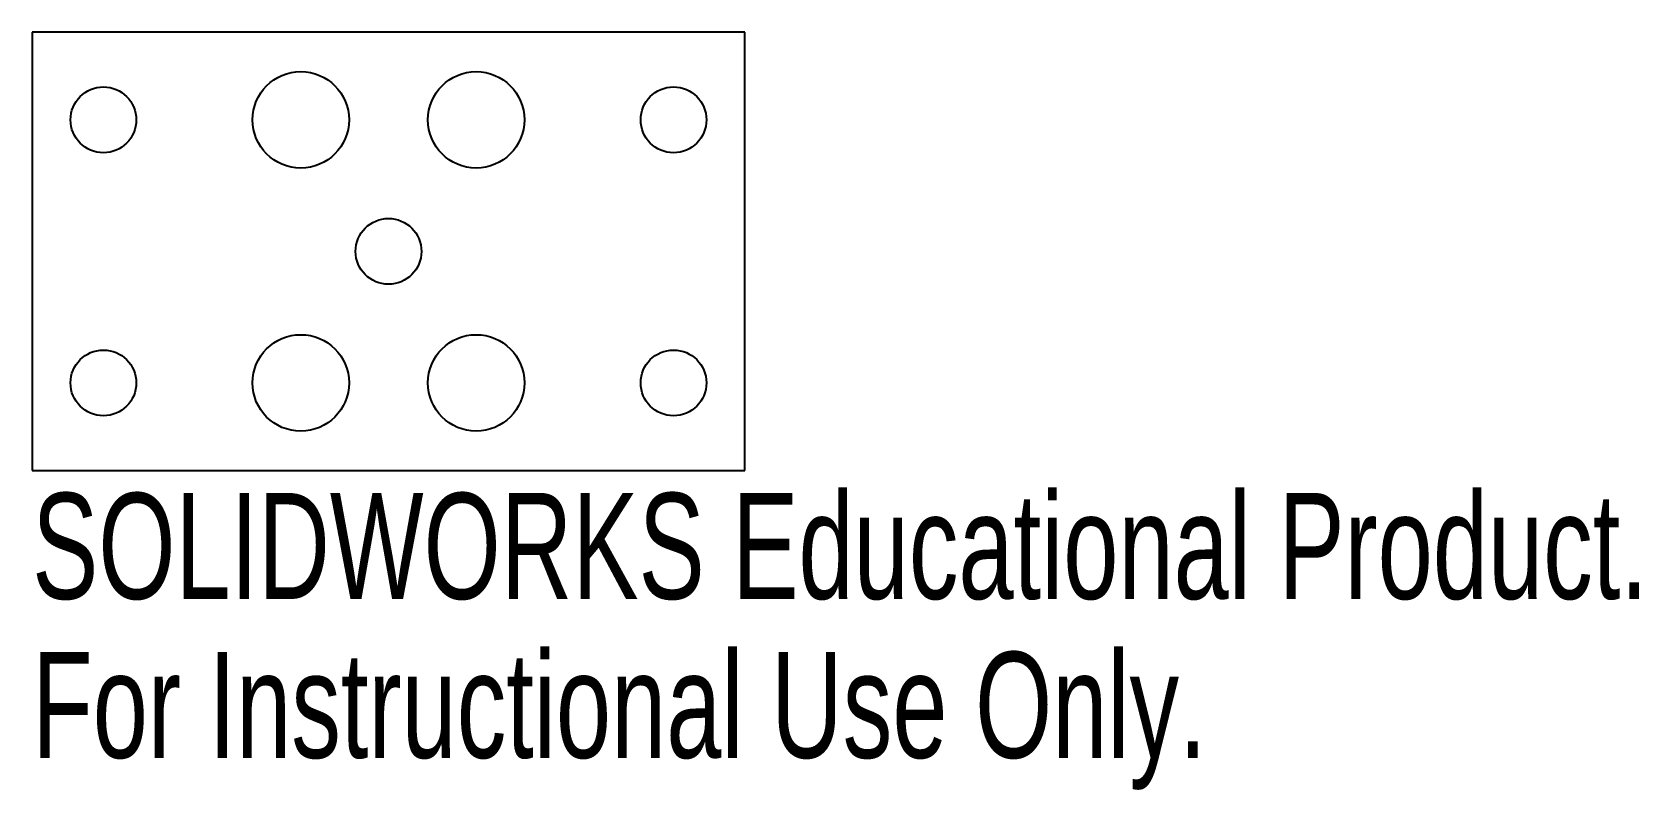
# Model space of a CAD drawing. Header units: millimetres. Extents: x -16.2 to 57, y -24.6 to 10.
import ezdxf

# ---------------------------------------------------------------- set-up
doc = ezdxf.new("R2010")
doc.units = ezdxf.units.MM
doc.styles.add('SLDTEXTSTYLE0', font='TXT', dxfattribs={"width": 0.7})

msp = doc.modelspace()

# ---------------------------------------------------------------- linework, layer by layer
at = {"color": 7, "linetype": 'Continuous', "lineweight": 25}
for p, q in [((16.25, 10), (-16.25, 10)), ((-16.25, 10), (-16.25, -10)), ((16.25, -10), (16.25, 10)), ((-16.25, -10), (16.25, -10))]:
    msp.add_line(p, q, dxfattribs=at)
for centre, radius in [((-4, 6), 2.2), ((4, 6), 2.2), ((-13, 6), 1.5), ((13, 6), 1.5), ((0, 0), 1.5), ((-4, -6), 2.2), ((4, -6), 2.2), ((-13, -6), 1.5), ((13, -6), 1.5)]:
    msp.add_circle(centre, radius, dxfattribs=at)

# ---------------------------------------------------------------- texts
at = {"color": 7, "linetype": 'Continuous', "char_height": 4.83362, "attachment_point": 1, "style": 'SLDTEXTSTYLE0'}
for s, insert in [('SOLIDWORKS Educational Product.', (-16.25, -11.02)), ('For Instructional Use Only.', (-16.25, -18.27))]:
    msp.add_mtext(s, dxfattribs=dict(at, insert=insert))

doc.saveas('drawing.dxf')
